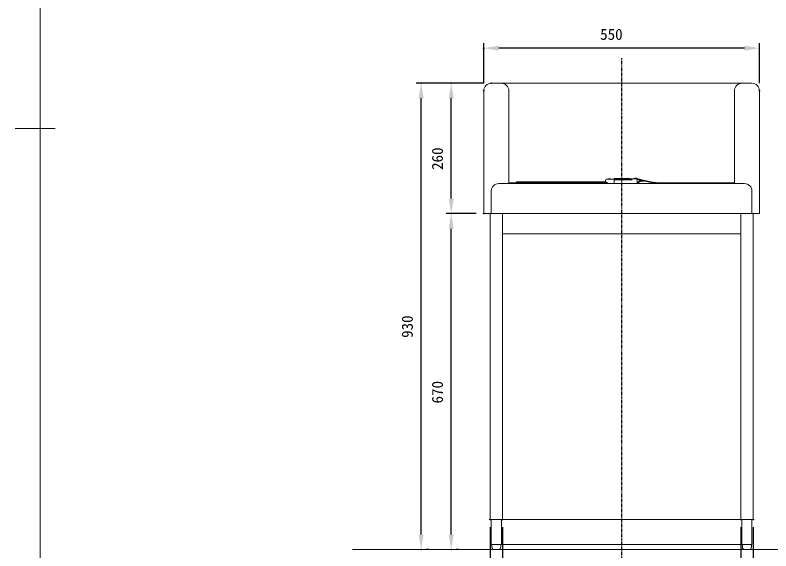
# Model space of a CAD drawing. Units: millimetres, scale not verified. Extents: x -203 to 203, y -143 to 143.
# Drawn here: x -203 to -52.2, y -84.3 to 22.6 of the extents above; entities that cross this region are included whole.
import ezdxf
from ezdxf.enums import TextEntityAlignment as Align

# ---------------------------------------------------------------- set-up
doc = ezdxf.new("R2010")
doc.units = ezdxf.units.MM
doc.header["$LTSCALE"] = 0.5
doc.header["$PDMODE"] = 32
doc.header["$PDSIZE"] = 0.1
doc.linetypes.add('USER1', pattern=[0.629921, 0.393701, -0.07874, 0.07874, -0.07874])
for name, color, linetype, lineweight in [('0-1_DIMENSION_LINES$02_DIMENSI', 7, 'Continuous', 25), ('0-3_DIMENSION_LINES$03_LINES', 7, 'Continuous', 18), ('0-4_DIMENSION_LINES$01_CENTER_', 7, 'USER1', 25), ('0-7_図面_FORMAT$01_WAKU$OUT_LINE', 6, 'Continuous', 18)]:
    doc.layers.add(name, color=color, linetype=linetype, lineweight=lineweight)
doc.layers.add('0-2_DEFPOINTS', color=7, linetype='Continuous')
doc.styles.add('ＭＳ ゴシック', font='')
doc.styles.get('ＭＳ ゴシック').set_extended_font_data('MS Gothic')

# ---------------------------------------------------------------- blocks, each defined once
blk = doc.blocks.new('D1')
at = {"layer": '0-1_DIMENSION_LINES$02_DIMENSI'}
for p, q in [((203.5, 138), (203.5, 93)), ((308.5, 138), (308.5, 93)), ((302.5, 95), (209.5, 95))]:
    blk.add_line(p, q, dxfattribs=at)
for points in [[(209.5, 96), (209.5, 94), (203.5, 95)], [(302.5, 94), (302.5, 96), (308.5, 95)]]:
    blk.add_solid(points, dxfattribs=at)
at = {"layer": '0-2_DEFPOINTS'}
for p in [(203.5, 141), (308.5, 141), (203.5, 95)]:
    blk.add_point(p, dxfattribs=at)
at = {"layer": '0-1_DIMENSION_LINES$02_DIMENSI', "style": 'ＭＳ ゴシック'}
blk.add_text('525', height=4.399, dxfattribs=at).set_placement((247.429, 97), align=Align.BOTTOM_LEFT)
blk = doc.blocks.new('D2')
at = {"layer": '0-1_DIMENSION_LINES$02_DIMENSI'}
for p, q in [((201, 315), (186, 315)), ((188, 269), (188, 309)), ((198, 263), (186, 263))]:
    blk.add_line(p, q, dxfattribs=at)
for points in [[(189, 309), (187, 309), (188, 315)], [(187, 269), (189, 269), (188, 263)]]:
    blk.add_solid(points, dxfattribs=at)
at = {"layer": '0-2_DEFPOINTS'}
for p in [(188, 315), (204, 315), (201, 263)]:
    blk.add_point(p, dxfattribs=at)
at = {"layer": '0-1_DIMENSION_LINES$02_DIMENSI', "style": 'ＭＳ ゴシック'}
blk.add_text('260', height=4.399, rotation=90, dxfattribs=at).set_placement((186, 280.429), align=Align.BOTTOM_LEFT)
blk = doc.blocks.new('D3')
at = {"layer": '0-1_DIMENSION_LINES$02_DIMENSI'}
for p, q in [((198, 263), (186, 263)), ((188, 135), (188, 257)), ((191, 129), (190, 129))]:
    blk.add_line(p, q, dxfattribs=at)
for points in [[(189, 257), (187, 257), (188, 263)], [(187, 135), (189, 135), (188, 129)]]:
    blk.add_solid(points, dxfattribs=at)
at = {"layer": '0-2_DEFPOINTS'}
for p in [(188, 263), (201, 263), (188, 129)]:
    blk.add_point(p, dxfattribs=at)
at = {"layer": '0-1_DIMENSION_LINES$02_DIMENSI', "style": 'ＭＳ ゴシック'}
blk.add_text('670', height=4.399, rotation=90, dxfattribs=at).set_placement((186, 187.286), align=Align.BOTTOM_LEFT)
blk = doc.blocks.new('D4')
at = {"layer": '0-1_DIMENSION_LINES$02_DIMENSI'}
for p, q in [((201, 315), (174, 315)), ((176, 135), (176, 309)), ((179, 129), (178, 129))]:
    blk.add_line(p, q, dxfattribs=at)
for points in [[(177, 309), (175, 309), (176, 315)], [(175, 135), (177, 135), (176, 129)]]:
    blk.add_solid(points, dxfattribs=at)
at = {"layer": '0-2_DEFPOINTS'}
for p in [(176, 315), (204, 315), (176, 129)]:
    blk.add_point(p, dxfattribs=at)
at = {"layer": '0-1_DIMENSION_LINES$02_DIMENSI', "style": 'ＭＳ ゴシック'}
blk.add_text('930', height=4.399, rotation=90, dxfattribs=at).set_placement((174, 213.429), align=Align.BOTTOM_LEFT)
blk = doc.blocks.new('D5')
at = {"layer": '0-1_DIMENSION_LINES$02_DIMENSI'}
for p, q in [((201, 315), (201, 331)), ((305, 329), (207, 329)), ((311, 315), (311, 331))]:
    blk.add_line(p, q, dxfattribs=at)
for points in [[(207, 330), (207, 328), (201, 329)], [(305, 328), (305, 330), (311, 329)]]:
    blk.add_solid(points, dxfattribs=at)
at = {"layer": '0-2_DEFPOINTS'}
for p in [(201, 329), (201, 312), (311, 312)]:
    blk.add_point(p, dxfattribs=at)
at = {"layer": '0-1_DIMENSION_LINES$02_DIMENSI', "style": 'ＭＳ ゴシック'}
blk.add_text('550', height=4.399, dxfattribs=at).set_placement((247.429, 331), align=Align.BOTTOM_LEFT)
blk = doc.blocks.new('D13')
at = {"layer": '0-1_DIMENSION_LINES$02_DIMENSI'}
for p, q in [((208.5, 138), (208.5, 105)), ((303.5, 138), (303.5, 105)), ((297.5, 107), (214.5, 107))]:
    blk.add_line(p, q, dxfattribs=at)
for points in [[(214.5, 108), (214.5, 106), (208.5, 107)], [(297.5, 106), (297.5, 108), (303.5, 107)]]:
    blk.add_solid(points, dxfattribs=at)
at = {"layer": '0-2_DEFPOINTS'}
for p in [(208.5, 141), (303.5, 141), (208.5, 107)]:
    blk.add_point(p, dxfattribs=at)
at = {"layer": '0-1_DIMENSION_LINES$02_DIMENSI', "style": 'ＭＳ ゴシック'}
blk.add_text('475', height=4.399, dxfattribs=at).set_placement((247.429, 109), align=Align.BOTTOM_LEFT)

msp = doc.modelspace()

# ---------------------------------------------------------------- linework, layer by layer
at = {"layer": '0-3_DIMENSION_LINES$03_LINES'}
for p, q in [((-108, 9), (-56, 9)), ((-104.5, 7.5), (-104.5, -11)), ((-59.5, 7.5), (-59.5, -11)), ((-84.2216, -10.063), (-84.5874, -10.063)), ((-84.5577, -10.081), (-84.5577, -10.081)), ((-84.3577, -10.081), (-84.3577, -10.081)), ((-83.8115, -10.1088), (-83.6892, -10.1068)), ((-83.5077, -10.1039), (-83.5077, -10.081)), ((-80.0277, -10.261), (-83.5022, -10.261)), ((-79.9277, -10.081), (-79.0777, -10.081)), ((-79.0212, -9.942), (-78.9562, -9.9685)), ((-78.8777, -10.281), (-78.8777, -10.781)), ((-78.2502, -10.3348), (-76.1952, -10.7766)), ((-78.2186, -10.1882), (-76.1637, -10.6299)), ((-77.9878, -10.4015), (-77.674, -10.4689)), ((-106.5, -11), (-57.5, -11)), ((-104.5, -10.8499), (-84.8896, -10.8499)), ((-85.294, -10.6899), (-102.9985, -10.6899)), ((-102.9985, -10.8399), (-102.9985, -10.6899)), ((-85.294, -10.8399), (-102.9985, -10.8399)), ((-84.7859, -10.9246), (-85.133, -10.6747)), ((-74.0936, -10.8499), (-59.5, -10.8499)), ((-106, -78), (-58.25, -78)), ((-135.725, -84), (118, -84)), ((-107.9, -83.5), (-107.9, -83)), ((-106.6, -84), (-107.4, -84)), ((-106.1, -83), (-58, -83)), ((-57.4, -84), (-56.6, -84)), ((-56.1, -83.5), (-56.1, -83))]:
    msp.add_line(p, q, dxfattribs=at)
for points in [[(-54.5, 7.5), (-54.5, -17), (-109.5, -17), (-109.5, 7.5)], [(-83.4777, -10.261), (-83.4777, -10.881), (-83.4777, -10.981)], [(-79.0777, -10.981), (-83.4777, -10.981), (-83.4777, -10.881), (-83.4777, -10.281), (-79.9277, -10.281)], [(-83.4077, -9.981), (-83.3077, -9.981), (-80.5577, -9.981), (-80.4577, -9.981)], [(-79.9777, -10.281), (-79.9777, -10.181), (-79.9777, -10.131)], [(-79.9777, -10.1315), (-79.9777, -10.1815), (-79.9777, -10.211)], [(-77.9878, -10.4015), (-78.0465, -10.3937), (-78.0758, -10.3904), (-78.1051, -10.3879), (-78.1197, -10.387), (-78.1342, -10.3864), (-78.1488, -10.3861), (-78.1633, -10.3861), (-78.1778, -10.3865), (-78.1923, -10.3874), (-78.2068, -10.3886), (-78.2212, -10.3904), (-78.2326, -10.3921), (-78.2439, -10.3941), (-78.2552, -10.3965), (-78.2665, -10.3991), (-78.2777, -10.402), (-78.2888, -10.4051), (-78.2999, -10.4086), (-78.311, -10.4123), (-78.3219, -10.4163), (-78.3328, -10.4205), (-78.3436, -10.4249), (-78.3542, -10.4296), (-78.3648, -10.4345), (-78.3753, -10.4396), (-78.3856, -10.445), (-78.3959, -10.4505), (-78.4051, -10.4557), (-78.4142, -10.4611), (-78.4321, -10.4723), (-78.4496, -10.484), (-78.4669, -10.4961), (-78.4838, -10.5087), (-78.5004, -10.5215), (-78.6439, -10.64), (-78.667, -10.6575), (-78.6788, -10.6659), (-78.6908, -10.6742), (-78.7031, -10.6823)], [(-77.9878, -10.4015), (-78.0465, -10.3937), (-78.0758, -10.3904), (-78.1051, -10.3879), (-78.1197, -10.387), (-78.1342, -10.3864), (-78.1488, -10.3861), (-78.1633, -10.3861), (-78.1778, -10.3865), (-78.1923, -10.3874), (-78.2068, -10.3886), (-78.2212, -10.3904), (-78.2326, -10.3921), (-78.2439, -10.3941), (-78.2552, -10.3965), (-78.2665, -10.3991), (-78.2777, -10.402), (-78.2888, -10.4051), (-78.2999, -10.4086), (-78.311, -10.4123), (-78.3219, -10.4163), (-78.3328, -10.4205), (-78.3436, -10.4249), (-78.3542, -10.4296), (-78.3648, -10.4345), (-78.3753, -10.4396), (-78.3856, -10.445), (-78.3959, -10.4505), (-78.4051, -10.4557), (-78.4142, -10.4611), (-78.4321, -10.4723), (-78.4496, -10.484), (-78.4669, -10.4961), (-78.4838, -10.5087), (-78.5004, -10.5215), (-78.6439, -10.64), (-78.667, -10.6575), (-78.6788, -10.6659), (-78.6908, -10.6742), (-78.7031, -10.6823)], [(-78.0193, -10.5481), (-78.0779, -10.5396), (-78.0974, -10.5374), (-78.1169, -10.5358), (-78.1266, -10.5353), (-78.1364, -10.5349), (-78.1461, -10.5348), (-78.1559, -10.5349), (-78.1656, -10.5353), (-78.1753, -10.5359), (-78.1824, -10.5366), (-78.1895, -10.5373), (-78.1966, -10.5383), (-78.2037, -10.5394), (-78.2107, -10.5406), (-78.2178, -10.542), (-78.2248, -10.5435), (-78.2317, -10.5452), (-78.2387, -10.547), (-78.2456, -10.549), (-78.2525, -10.5511), (-78.2593, -10.5533), (-78.2661, -10.5556), (-78.2728, -10.5581), (-78.2795, -10.5608), (-78.2861, -10.5635), (-78.2925, -10.5663), (-78.2988, -10.5692), (-78.3113, -10.5754), (-78.3236, -10.582), (-78.3356, -10.5889), (-78.3475, -10.5962), (-78.3592, -10.6038), (-78.3707, -10.6117), (-78.382, -10.6198), (-78.3947, -10.6293), (-78.4072, -10.6389), (-78.4317, -10.6588), (-78.538, -10.7481), (-78.5679, -10.7714)], [(-78.0193, -10.5481), (-78.0779, -10.5396), (-78.0974, -10.5374), (-78.1169, -10.5358), (-78.1266, -10.5353), (-78.1364, -10.5349), (-78.1461, -10.5348), (-78.1559, -10.5349), (-78.1656, -10.5353), (-78.1753, -10.5359), (-78.1824, -10.5366), (-78.1895, -10.5373), (-78.1966, -10.5383), (-78.2037, -10.5394), (-78.2107, -10.5406), (-78.2178, -10.542), (-78.2248, -10.5435), (-78.2317, -10.5452), (-78.2387, -10.547), (-78.2456, -10.549), (-78.2525, -10.5511), (-78.2593, -10.5533), (-78.2661, -10.5556), (-78.2728, -10.5581), (-78.2795, -10.5608), (-78.2861, -10.5635), (-78.2925, -10.5663), (-78.2988, -10.5692), (-78.3113, -10.5754), (-78.3236, -10.582), (-78.3356, -10.5889), (-78.3475, -10.5962), (-78.3592, -10.6038), (-78.3707, -10.6117), (-78.382, -10.6198), (-78.3947, -10.6293), (-78.4072, -10.6389), (-78.4317, -10.6588), (-78.538, -10.7481), (-78.5679, -10.7714)], [(-78.0193, -10.5481), (-77.7055, -10.6156), (-77.674, -10.4689)], [(-78.5679, -10.7714), (-78.5833, -10.7828), (-78.5989, -10.794), (-78.6176, -10.8067), (-78.6367, -10.8189), (-78.6465, -10.8247), (-78.6563, -10.8303), (-78.6662, -10.8357), (-78.6763, -10.8408), (-78.6864, -10.8456), (-78.6966, -10.8502), (-78.707, -10.8544), (-78.7174, -10.8582), (-78.7226, -10.86), (-78.7279, -10.8616), (-78.7332, -10.8632), (-78.7385, -10.8647), (-78.7438, -10.8661), (-78.7492, -10.8673), (-78.7546, -10.8684), (-78.76, -10.8695), (-78.7675, -10.8707), (-78.7751, -10.8717), (-78.7827, -10.8725), (-78.7903, -10.8731), (-78.798, -10.8736), (-78.8056, -10.8739), (-78.8211, -10.874), (-78.8366, -10.8737), (-78.8835, -10.8712)], [(-78.5679, -10.7714), (-78.5833, -10.7828), (-78.5989, -10.794), (-78.6176, -10.8067), (-78.6367, -10.8189), (-78.6465, -10.8247), (-78.6563, -10.8303), (-78.6662, -10.8357), (-78.6763, -10.8408), (-78.6864, -10.8456), (-78.6966, -10.8502), (-78.707, -10.8544), (-78.7174, -10.8582), (-78.7226, -10.86), (-78.7279, -10.8616), (-78.7332, -10.8632), (-78.7385, -10.8647), (-78.7438, -10.8661), (-78.7492, -10.8673), (-78.7546, -10.8684), (-78.76, -10.8695), (-78.7675, -10.8707), (-78.7751, -10.8717), (-78.7827, -10.8725), (-78.7903, -10.8731), (-78.798, -10.8736), (-78.8056, -10.8739), (-78.8211, -10.874), (-78.8366, -10.8737), (-78.8835, -10.8712)], [(-78.7031, -10.6823), (-78.7155, -10.6901), (-78.7274, -10.6971), (-78.7394, -10.7038), (-78.7455, -10.7069), (-78.7516, -10.7099), (-78.7578, -10.7128), (-78.7641, -10.7154), (-78.7704, -10.7179), (-78.7767, -10.7202), (-78.7799, -10.7212), (-78.7831, -10.7222), (-78.7863, -10.7231), (-78.7895, -10.724), (-78.7928, -10.7248), (-78.796, -10.7255), (-78.7993, -10.7262), (-78.8025, -10.7268), (-78.8058, -10.7273), (-78.8091, -10.7277), (-78.8124, -10.7281), (-78.8157, -10.7283), (-78.8203, -10.7286), (-78.8249, -10.7287), (-78.8295, -10.7287), (-78.8341, -10.7285), (-78.8526, -10.7275)], [(-78.7031, -10.6823), (-78.7155, -10.6901), (-78.7274, -10.6971), (-78.7394, -10.7038), (-78.7455, -10.7069), (-78.7516, -10.7099), (-78.7578, -10.7128), (-78.7641, -10.7154), (-78.7704, -10.7179), (-78.7767, -10.7202), (-78.7799, -10.7212), (-78.7831, -10.7222), (-78.7863, -10.7231), (-78.7895, -10.724), (-78.7928, -10.7248), (-78.796, -10.7255), (-78.7993, -10.7262), (-78.8025, -10.7268), (-78.8058, -10.7273), (-78.8091, -10.7277), (-78.8124, -10.7281), (-78.8157, -10.7283), (-78.8203, -10.7286), (-78.8249, -10.7287), (-78.8295, -10.7287), (-78.8341, -10.7285), (-78.8526, -10.7275)], [(-56, -12.5), (-56, -17), (-108, -17), (-108, -12.5)], [(-107.9, -83), (-106.1, -83), (-106.1, -83.5)], [(-56.1, -83), (-57.9, -83), (-57.9, -83.5)]]:
    msp.add_lwpolyline(points, dxfattribs=at)
for points in [[(-108.25, -17), (-105.75, -17), (-105.75, -78), (-108.25, -78)], [(-105.75, -17), (-58.25, -17), (-58.25, -21), (-105.75, -21)], [(-58.25, -17), (-55.75, -17), (-55.75, -78), (-58.25, -78)], [(-108, -78), (-106, -78), (-106, -83), (-108, -83)], [(-58, -78), (-56, -78), (-56, -83), (-58, -83)]]:
    msp.add_lwpolyline(points, close=True, dxfattribs=at)
for centre, radius, start, end in [((-108, 7.5), 1.5, 90, 180), ((-106, 7.5), 1.5, 0, 90), ((-58, 7.5), 1.5, 90, 180), ((-56, 7.5), 1.5, 0, 90), ((-84.9577, -10.4313), 0.3, 91.28546, 234.24399), ((-80.4777, -210.081), 200, 90.95512, 91.28546), ((-84.5874, -10.3833), 0.3203, 90, 126.9223), ((-84.2216, -10.3769), 0.3139, 57.25123, 90), ((-80.4748, -210.5073), 200.4263, 89.87216, 90.91894), ((-83.4077, -10.081), 0.1, 90, 180), ((-80.4577, -10.081), 0.1, 0, 90), ((-80.0277, -10.211), 0.05, 270, 0), ((-80.0277, -10.1315), 0.05, 0, 89.87105), ((-79.9277, -10.131), 0.05, 90, 180), ((-79.2284, -10.4515), 0.55, 67.86819, 137.64773), ((-79.2284, -10.4515), 0.4, 67.86819, 112.13181), ((-79.0777, -10.281), 0.2, 0, 90), ((-77.1783, -5.3487), 4.95, 248.95133, 257.86827), ((-77.1783, -5.3487), 5.1, 249.76944, 257.86827), ((-106.5, -12.5), 1.5, 90, 180), ((-85.294, -10.3362), 0.3537, 270, 293.72245), ((-85.294, -10.3362), 0.5037, 270, 303.23536), ((-84.8888, -10.4097), 0.5903, 270, 288.26958), ((-84.5522, -10.6), 0.4, 234.24399, 271.17014), ((-80.4777, -210.081), 199.1226, 90.86326, 91.17014), ((-79.0777, -10.781), 0.2, 270, 0), ((-74.0936, -0.9999), 10, 257.86827, 270), ((-74.0936, -0.9999), 9.85, 257.86827, 270), ((-57.5, -12.5), 1.5, 0, 90), ((-107.4, -83.5), 0.5, 180, 270), ((-106.6, -83.5), 0.5, 270, 360), ((-57.4, -83.5), 0.5, 180, 270), ((-56.6, -83.5), 0.5, 270, 0)]:
    msp.add_arc(centre, radius, start, end, dxfattribs=at)
at = {"layer": '0-4_DIMENSION_LINES$01_CENTER_'}
msp.add_line((-82, 14), (-82, -89), dxfattribs=at)
at = {"layer": '0-7_図面_FORMAT$01_WAKU$OUT_LINE'}
for p, q in [((-198, 138), (-198, -138)), ((-195, 0), (-203, 0))]:
    msp.add_line(p, q, dxfattribs=at)

# ---------------------------------------------------------------- block references
at = {"layer": '0-1_DIMENSION_LINES$02_DIMENSI', "xscale": 0.5, "yscale": 0.5}
for name in ['D5', 'D4', 'D2', 'D3', 'D1', 'D13']:
    msp.add_blockref(name, (-210, -148.5), dxfattribs=at)

doc.saveas('drawing.dxf')
